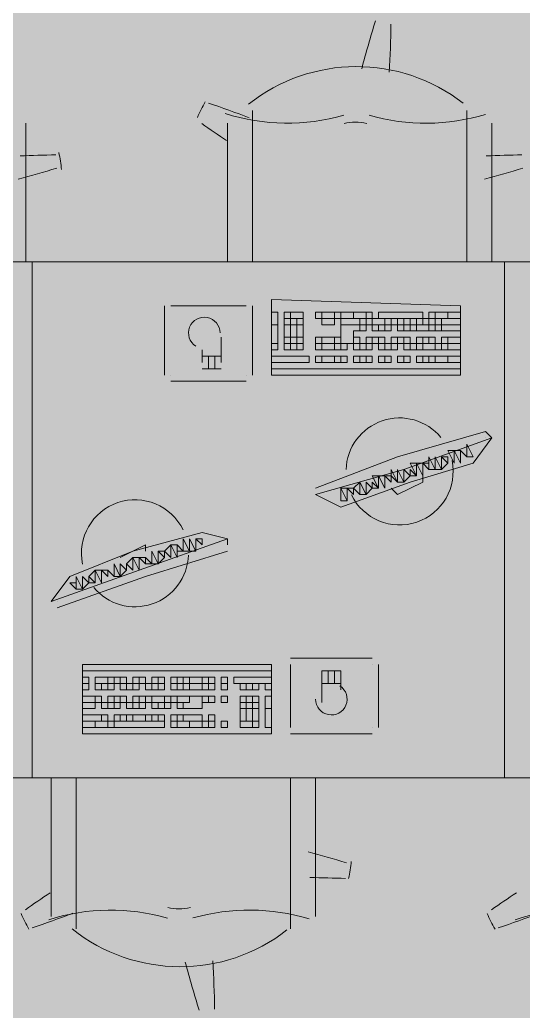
# Model space of a CAD drawing. Header units: millimetres. Extents: x 0 to 90.2, y 0 to 62.5.
# Drawn here: x 66.864 to 68.062, y 41.947 to 44.309 of the extents above; entities that cross this region are included whole.
import ezdxf

# ---------------------------------------------------------------- set-up
doc = ezdxf.new("R2010")
doc.units = ezdxf.units.MM
doc.layers.add('PDF_014405$FT-FIXFIT', color=7, linetype='Continuous')
doc.layers.add('PDF_014405$HL-TMP', color=7, linetype='Continuous', true_color=0xe6db59)

msp = doc.modelspace()

# ---------------------------------------------------------------- linework, layer by layer
at = {"layer": 'PDF_014405$FT-FIXFIT', "lineweight": 0}
for points in [[(67.4179, 43.7326), (67.4179, 44.0926)], [(67.9278, 44.0926), (67.9278, 43.7326)], [(66.8779, 43.7326), (66.8779, 44.0626)], [(67.3579, 44.0626), (67.3579, 43.7326)], [(67.9878, 43.7326), (67.9878, 44.0626)], [(67.2079, 43.6276), (67.2079, 43.4626)], [(67.2229, 43.6276), (67.2229, 43.6276)], [(67.4029, 43.6276), (67.2229, 43.6276)], [(67.4029, 43.6276), (67.4029, 43.6276)], [(67.4179, 43.4626), (67.4179, 43.6276)], [(67.3429, 43.4926), (67.3429, 43.5526)], [(67.2979, 43.5226), (67.2979, 43.4926)], [(67.3429, 43.5076), (67.2979, 43.5076)], [(67.3129, 43.5076), (67.3129, 43.4776)], [(67.3279, 43.5076), (67.3279, 43.4776)], [(67.2979, 43.4776), (67.3429, 43.4776)], [(67.9128, 43.4776), (67.4629, 43.4776), (67.9128, 43.4776)], [(67.2229, 43.4626), (67.2229, 43.4626)], [(67.2229, 43.4476), (67.4029, 43.4476)], [(67.4029, 43.4626), (67.4029, 43.4626)], [(67.9878, 43.3127), (67.7778, 43.2377), (67.5679, 43.1777), (67.6279, 43.1477), (67.7928, 43.2077), (67.9428, 43.2527), (67.9878, 43.3127), (67.9728, 43.3277), (67.7628, 43.2677), (67.5679, 43.1927)], [(67.9728, 43.3127), (67.9728, 43.3127)], [(67.9128, 43.2827), (67.9278, 43.2677), (67.9128, 43.2827)], [(67.8228, 43.2227), (67.8228, 43.2077), (67.7628, 43.1777), (67.7478, 43.1927)], [(67.5679, 43.1777), (67.5679, 43.1777)], [(67.3579, 43.0577), (67.3579, 43.0727), (67.2979, 43.0877), (67.1329, 43.0427), (66.9829, 42.9827), (66.9379, 42.9227), (67.1479, 42.9977), (67.3579, 43.0727)], [(66.9529, 42.9077), (67.1629, 42.9827), (67.3579, 43.0427)], [(67.1029, 43.0277), (67.1629, 43.0577), (67.1629, 43.0427)], [(67.1029, 43.0277), (67.1029, 43.0277)], [(67.0879, 42.9827), (67.0729, 42.9977), (67.0879, 42.9827)], [(67.1179, 42.9977), (67.1179, 43.0127), (67.1179, 42.9977)], [(66.9529, 42.9227), (66.9529, 42.9227)], [(67.7029, 42.7877), (67.5079, 42.7877)], [(67.5079, 42.7727), (67.5079, 42.7727)], [(67.5079, 42.7727), (67.5079, 42.6227)], [(67.6279, 42.7127), (67.6279, 42.7577), (67.5829, 42.7577), (67.5829, 42.6827)], [(67.5979, 42.7277), (67.5979, 42.7577)], [(67.6129, 42.7277), (67.6129, 42.7577)], [(67.7029, 42.7727), (67.7029, 42.7727)], [(67.7179, 42.6227), (67.7179, 42.7727)], [(67.5829, 42.7277), (67.6279, 42.7277)], [(67.7029, 42.6227), (67.7029, 42.6227)], [(67.5079, 42.6077), (67.7029, 42.6077)], [(66.9379, 42.1728), (66.9379, 42.5027)], [(66.9979, 42.5027), (66.9979, 42.1428)], [(67.5079, 42.1428), (67.5079, 42.5027)], [(67.5679, 42.5027), (67.5679, 42.1728)]]:
    msp.add_lwpolyline(points, dxfattribs=at)
for points in [[(65.783, 43.7326), (66.8929, 43.7326), (66.8929, 42.5027), (65.783, 42.5027)], [(66.8929, 43.7326), (68.0178, 43.7326), (68.0178, 42.5027), (66.8929, 42.5027)], [(68.0178, 43.7326), (69.1277, 43.7326), (69.1277, 42.5027), (68.0178, 42.5027)], [(67.9128, 43.6276), (67.4629, 43.6426), (67.4629, 43.4626), (67.9128, 43.4626)], [(67.4779, 43.6126), (67.4629, 43.6126), (67.4629, 43.5826), (67.4779, 43.5826)], [(67.5079, 43.6126), (67.4929, 43.6126), (67.4929, 43.5976), (67.5079, 43.5976)], [(67.5379, 43.6126), (67.5079, 43.6126), (67.5079, 43.5976), (67.5379, 43.5976)], [(67.5829, 43.6126), (67.5679, 43.6126), (67.5679, 43.5976), (67.5829, 43.5976)], [(67.6129, 43.6126), (67.5829, 43.6126), (67.5829, 43.5976), (67.6129, 43.5976)], [(67.6279, 43.6126), (67.6129, 43.6126), (67.6129, 43.5976), (67.6279, 43.5976)], [(67.6279, 43.6126), (67.6579, 43.6126), (67.6579, 43.5976), (67.6279, 43.5976)], [(67.6579, 43.6126), (67.6879, 43.6126), (67.6879, 43.5976), (67.6579, 43.5976)], [(67.6879, 43.6126), (67.7029, 43.6126), (67.7029, 43.5976), (67.6879, 43.5976)], [(67.8228, 43.6126), (67.7179, 43.6126), (67.7179, 43.5976), (67.8228, 43.5976)], [(67.8528, 43.6126), (67.8378, 43.6126), (67.8378, 43.5976), (67.8528, 43.5976)], [(67.8828, 43.6126), (67.8528, 43.6126), (67.8528, 43.5976), (67.8828, 43.5976)], [(67.9128, 43.6126), (67.8828, 43.6126), (67.8828, 43.5976), (67.9128, 43.5976)], [(67.4779, 43.5826), (67.4629, 43.5826), (67.4629, 43.5376), (67.4779, 43.5376)], [(67.5079, 43.5976), (67.4929, 43.5976), (67.4929, 43.5826), (67.5079, 43.5826)], [(67.5079, 43.5826), (67.4929, 43.5826), (67.4929, 43.5526), (67.5079, 43.5526)], [(67.5229, 43.5976), (67.5079, 43.5976), (67.5079, 43.5826), (67.5229, 43.5826)], [(67.5229, 43.5826), (67.5079, 43.5826), (67.5079, 43.5526), (67.5229, 43.5526)], [(67.5379, 43.5976), (67.5229, 43.5976), (67.5229, 43.5826), (67.5379, 43.5826)], [(67.5379, 43.5826), (67.5229, 43.5826), (67.5229, 43.5526), (67.5379, 43.5526)], [(67.6129, 43.5976), (67.5829, 43.5976), (67.5829, 43.5826), (67.6129, 43.5826)], [(67.6729, 43.5976), (67.6279, 43.5976), (67.6279, 43.5826), (67.6729, 43.5826)], [(67.6579, 43.5826), (67.6279, 43.5826), (67.6279, 43.5376), (67.6579, 43.5376), (67.6579, 43.5676), (67.6729, 43.5676), (67.6729, 43.5826)], [(67.6879, 43.5976), (67.6729, 43.5976), (67.6729, 43.5826), (67.6879, 43.5826)], [(67.6879, 43.5826), (67.6729, 43.5826), (67.6729, 43.5676), (67.6879, 43.5676)], [(67.7029, 43.5976), (67.6879, 43.5976), (67.6879, 43.5826), (67.7029, 43.5826)], [(67.7329, 43.5976), (67.7029, 43.5976), (67.7029, 43.5826), (67.7329, 43.5826)], [(67.7179, 43.5826), (67.7029, 43.5826), (67.7029, 43.5676), (67.7179, 43.5676)], [(67.7329, 43.5826), (67.7179, 43.5826), (67.7179, 43.5676), (67.7329, 43.5676)], [(67.7478, 43.5976), (67.7329, 43.5976), (67.7329, 43.5826), (67.7478, 43.5826)], [(67.7478, 43.5826), (67.7329, 43.5826), (67.7329, 43.5676), (67.7478, 43.5676)], [(67.7628, 43.5976), (67.7478, 43.5976), (67.7478, 43.5826), (67.7628, 43.5826)], [(67.7778, 43.5976), (67.7628, 43.5976), (67.7628, 43.5826), (67.7778, 43.5826)], [(67.7778, 43.5826), (67.7628, 43.5826), (67.7628, 43.5676), (67.7778, 43.5676)], [(67.7928, 43.5826), (67.7778, 43.5826), (67.7778, 43.5676), (67.7928, 43.5676)], [(67.8078, 43.5976), (67.7928, 43.5976), (67.7928, 43.5826), (67.8078, 43.5826)], [(67.8078, 43.5826), (67.7928, 43.5826), (67.7928, 43.5676), (67.8078, 43.5676)], [(67.8228, 43.5976), (67.8078, 43.5976), (67.8078, 43.5826), (67.8228, 43.5826)], [(67.8378, 43.5826), (67.8078, 43.5826), (67.8078, 43.5676), (67.8378, 43.5676)], [(67.8378, 43.5976), (67.8228, 43.5976), (67.8228, 43.5826), (67.8378, 43.5826)], [(67.8528, 43.5826), (67.8378, 43.5826), (67.8378, 43.5676), (67.8528, 43.5676)], [(67.8678, 43.5976), (67.8528, 43.5976), (67.8528, 43.5826), (67.8678, 43.5826)], [(67.8678, 43.5826), (67.8528, 43.5826), (67.8528, 43.5676), (67.8678, 43.5676)], [(67.9128, 43.5976), (67.8678, 43.5976), (67.8678, 43.5826), (67.9128, 43.5826)], [(67.9128, 43.5826), (67.8678, 43.5826), (67.8678, 43.5676), (67.9128, 43.5676)], [(67.4779, 43.5376), (67.4629, 43.5376), (67.4629, 43.5226), (67.4779, 43.5226)], [(67.5079, 43.5526), (67.4929, 43.5526), (67.4929, 43.5376), (67.5079, 43.5376)], [(67.5079, 43.5376), (67.4929, 43.5376), (67.4929, 43.5226), (67.5079, 43.5226)], [(67.5229, 43.5526), (67.5079, 43.5526), (67.5079, 43.5376), (67.5229, 43.5376)], [(67.5229, 43.5376), (67.5079, 43.5376), (67.5079, 43.5226), (67.5229, 43.5226)], [(67.5379, 43.5526), (67.5229, 43.5526), (67.5229, 43.5376), (67.5379, 43.5376)], [(67.5379, 43.5376), (67.5229, 43.5376), (67.5229, 43.5226), (67.5379, 43.5226)], [(67.5829, 43.5526), (67.5679, 43.5526), (67.5679, 43.5376), (67.5829, 43.5376)], [(67.5829, 43.5376), (67.5679, 43.5376), (67.5679, 43.5226), (67.5829, 43.5226)], [(67.6129, 43.5526), (67.5829, 43.5526), (67.5829, 43.5376), (67.6129, 43.5376)], [(67.6129, 43.5376), (67.5829, 43.5376), (67.5829, 43.5226), (67.6129, 43.5226)], [(67.6279, 43.5526), (67.6129, 43.5526), (67.6129, 43.5376), (67.6279, 43.5376)], [(67.6279, 43.5376), (67.6129, 43.5376), (67.6129, 43.5226), (67.6279, 43.5226)], [(67.6429, 43.5376), (67.6279, 43.5376), (67.6279, 43.5226), (67.6429, 43.5226)], [(67.6729, 43.5526), (67.6579, 43.5526), (67.6579, 43.5376), (67.6729, 43.5376)], [(67.6729, 43.5376), (67.6579, 43.5376), (67.6579, 43.5226), (67.6729, 43.5226)], [(67.6879, 43.5376), (67.6729, 43.5376), (67.6729, 43.5226), (67.6879, 43.5226)], [(67.7029, 43.5526), (67.6879, 43.5526), (67.6879, 43.5376), (67.7029, 43.5376)], [(67.7029, 43.5376), (67.6879, 43.5376), (67.6879, 43.5226), (67.7029, 43.5226)], [(67.7179, 43.5526), (67.7029, 43.5526), (67.7029, 43.5376), (67.7179, 43.5376)], [(67.7329, 43.5526), (67.7179, 43.5526), (67.7179, 43.5376), (67.7329, 43.5376)], [(67.7329, 43.5376), (67.7179, 43.5376), (67.7179, 43.5226), (67.7329, 43.5226)], [(67.7478, 43.5376), (67.7329, 43.5376), (67.7329, 43.5226), (67.7478, 43.5226)], [(67.7628, 43.5526), (67.7478, 43.5526), (67.7478, 43.5376), (67.7628, 43.5376)], [(67.7628, 43.5376), (67.7478, 43.5376), (67.7478, 43.5226), (67.7628, 43.5226)], [(67.7778, 43.5526), (67.7628, 43.5526), (67.7628, 43.5376), (67.7778, 43.5376)], [(67.7928, 43.5526), (67.7778, 43.5526), (67.7778, 43.5376), (67.7928, 43.5376)], [(67.7928, 43.5376), (67.7778, 43.5376), (67.7778, 43.5226), (67.7928, 43.5226)], [(67.8078, 43.5376), (67.7928, 43.5376), (67.7928, 43.5226), (67.8078, 43.5226)], [(67.8228, 43.5526), (67.8078, 43.5526), (67.8078, 43.5376), (67.8228, 43.5376)], [(67.8228, 43.5376), (67.8078, 43.5376), (67.8078, 43.5226), (67.8228, 43.5226)], [(67.8378, 43.5526), (67.8228, 43.5526), (67.8228, 43.5376), (67.8378, 43.5376)], [(67.8528, 43.5376), (67.8228, 43.5376), (67.8228, 43.5226), (67.8528, 43.5226)], [(67.8528, 43.5526), (67.8378, 43.5526), (67.8378, 43.5376), (67.8528, 43.5376)], [(67.8678, 43.5376), (67.8528, 43.5376), (67.8528, 43.5226), (67.8678, 43.5226)], [(67.8828, 43.5526), (67.8678, 43.5526), (67.8678, 43.5376), (67.8828, 43.5376)], [(67.8828, 43.5376), (67.8678, 43.5376), (67.8678, 43.5226), (67.8828, 43.5226)], [(67.9128, 43.5526), (67.8828, 43.5526), (67.8828, 43.5376), (67.9128, 43.5376)], [(67.9128, 43.5376), (67.8828, 43.5376), (67.8828, 43.5226), (67.9128, 43.5226)], [(67.5529, 43.4926), (67.4629, 43.4926), (67.4629, 43.5076), (67.5529, 43.5076)], [(67.5829, 43.5076), (67.5679, 43.5076), (67.5679, 43.4926), (67.5829, 43.4926)], [(67.6129, 43.5076), (67.5829, 43.5076), (67.5829, 43.4926), (67.6129, 43.4926)], [(67.6279, 43.5076), (67.6129, 43.5076), (67.6129, 43.4926), (67.6279, 43.4926)], [(67.6429, 43.5076), (67.6279, 43.5076), (67.6279, 43.4926), (67.6429, 43.4926)], [(67.6729, 43.5076), (67.6579, 43.5076), (67.6579, 43.4926), (67.6729, 43.4926)], [(67.6879, 43.5076), (67.6729, 43.5076), (67.6729, 43.4926), (67.6879, 43.4926)], [(67.7029, 43.5076), (67.6879, 43.5076), (67.6879, 43.4926), (67.7029, 43.4926)], [(67.7329, 43.5076), (67.7179, 43.5076), (67.7179, 43.4926), (67.7329, 43.4926)], [(67.7478, 43.5076), (67.7329, 43.5076), (67.7329, 43.4926), (67.7478, 43.4926)], [(67.7778, 43.5076), (67.7628, 43.5076), (67.7628, 43.4926), (67.7778, 43.4926)], [(67.7928, 43.5076), (67.7778, 43.5076), (67.7778, 43.4926), (67.7928, 43.4926)], [(67.8228, 43.5076), (67.8078, 43.5076), (67.8078, 43.4926), (67.8228, 43.4926)], [(67.8378, 43.5076), (67.8228, 43.5076), (67.8228, 43.4926), (67.8378, 43.4926)], [(67.8528, 43.5076), (67.8378, 43.5076), (67.8378, 43.4926), (67.8528, 43.4926)], [(67.8828, 43.5076), (67.8528, 43.5076), (67.8528, 43.4926), (67.8828, 43.4926)], [(67.9128, 43.5076), (67.8828, 43.5076), (67.8828, 43.4926), (67.9128, 43.4926)], [(67.8978, 43.2827), (67.8828, 43.2827), (67.8978, 43.2527)], [(67.9128, 43.2827), (67.8978, 43.2827), (67.9128, 43.2527)], [(67.9278, 43.2977), (67.9278, 43.2827), (67.9278, 43.2677), (67.9428, 43.2677)], [(67.8078, 43.2527), (67.7928, 43.2527), (67.8078, 43.2227)], [(67.8228, 43.2527), (67.8078, 43.2527), (67.8228, 43.2227)], [(67.8378, 43.2527), (67.8228, 43.2527), (67.8378, 43.2377)], [(67.8378, 43.2677), (67.8378, 43.2527), (67.8378, 43.2377), (67.8528, 43.2377)], [(67.8528, 43.2677), (67.8528, 43.2377), (67.8678, 43.2377)], [(67.8678, 43.2677), (67.8678, 43.2377), (67.8828, 43.2527)], [(67.8828, 43.2677), (67.8678, 43.2677), (67.8828, 43.2527)], [(67.7478, 43.2377), (67.7478, 43.2227), (67.7628, 43.2077)], [(67.7628, 43.2377), (67.7628, 43.2077), (67.7778, 43.2077)], [(67.7778, 43.2377), (67.7778, 43.2077), (67.7928, 43.2227)], [(67.7928, 43.2377), (67.7928, 43.2227), (67.8078, 43.2227)], [(67.6729, 43.2077), (67.6579, 43.1927), (67.6729, 43.1777)], [(67.6729, 43.2077), (67.6729, 43.1777), (67.6879, 43.1777)], [(67.6879, 43.2077), (67.6879, 43.1777), (67.7029, 43.1927)], [(67.7179, 43.2227), (67.7029, 43.2227), (67.7179, 43.1927)], [(67.7029, 43.2077), (67.7029, 43.1927), (67.7179, 43.1927)], [(67.7329, 43.2227), (67.7179, 43.2227), (67.7329, 43.1927)], [(67.7478, 43.2227), (67.7329, 43.2227), (67.7478, 43.2077)], [(67.6279, 43.1927), (67.6279, 43.1777), (67.6279, 43.1627), (67.6429, 43.1627)], [(67.6429, 43.1927), (67.6279, 43.1927), (67.6429, 43.1627)], [(67.6579, 43.1927), (67.6429, 43.1927), (67.6579, 43.1777)], [(67.2529, 43.0427), (67.2679, 43.0427), (67.2529, 43.0727), (67.2529, 43.0577)], [(67.2679, 43.0427), (67.2829, 43.0427), (67.2679, 43.0727)], [(67.2979, 43.0577), (67.2979, 43.0727), (67.2829, 43.0727)], [(67.2829, 43.0427), (67.2829, 43.0577), (67.2829, 43.0727)], [(67.1779, 43.0127), (67.1929, 43.0127), (67.1779, 43.0427)], [(67.2079, 43.0277), (67.2079, 43.0427), (67.1929, 43.0427)], [(67.1929, 43.0127), (67.2079, 43.0277), (67.1929, 43.0427)], [(67.2229, 43.0277), (67.2229, 43.0577), (67.2079, 43.0427)], [(67.2379, 43.0277), (67.2379, 43.0577), (67.2229, 43.0577)], [(67.2379, 43.0427), (67.2529, 43.0427), (67.2379, 43.0577)], [(67.1329, 42.9977), (67.1329, 43.0277), (67.1179, 43.0127)], [(67.1479, 42.9977), (67.1479, 43.0277), (67.1329, 43.0277)], [(67.1629, 43.0127), (67.1629, 43.0277), (67.1479, 43.0277)], [(67.1629, 43.0127), (67.1779, 43.0127), (67.1629, 43.0277)], [(67.0429, 42.9677), (67.0429, 42.9977), (67.0279, 42.9827)], [(67.0579, 42.9677), (67.0579, 42.9977), (67.0429, 42.9977)], [(67.0729, 42.9827), (67.0729, 42.9977), (67.0579, 42.9977)], [(67.0879, 42.9827), (67.1029, 42.9827), (67.0879, 43.0127)], [(67.1029, 42.9827), (67.1179, 42.9977), (67.1029, 43.0127)], [(66.9979, 42.9527), (66.9979, 42.9677), (66.9829, 42.9677)], [(66.9979, 42.9527), (67.0129, 42.9527), (66.9979, 42.9827)], [(67.0129, 42.9527), (67.0279, 42.9677), (67.0129, 42.9827)], [(67.0279, 42.9677), (67.0429, 42.9677), (67.0279, 42.9827)], [(67.0129, 42.7727), (67.4629, 42.7727), (67.4629, 42.7577), (67.0129, 42.7577)], [(67.0129, 42.6077), (67.4629, 42.6077), (67.4629, 42.7727), (67.0129, 42.7727)], [(67.0129, 42.7277), (67.0279, 42.7277), (67.0279, 42.7427), (67.0129, 42.7427)], [(67.0429, 42.7277), (67.0729, 42.7277), (67.0729, 42.7427), (67.0429, 42.7427)], [(67.0729, 42.7277), (67.0879, 42.7277), (67.0879, 42.7427), (67.0729, 42.7427)], [(67.0879, 42.7277), (67.1029, 42.7277), (67.1029, 42.7427), (67.0879, 42.7427)], [(67.1029, 42.7277), (67.1179, 42.7277), (67.1179, 42.7427), (67.1029, 42.7427)], [(67.1329, 42.7277), (67.1479, 42.7277), (67.1479, 42.7427), (67.1329, 42.7427)], [(67.1479, 42.7277), (67.1629, 42.7277), (67.1629, 42.7427), (67.1479, 42.7427)], [(67.1779, 42.7277), (67.1929, 42.7277), (67.1929, 42.7427), (67.1779, 42.7427)], [(67.1929, 42.7277), (67.2079, 42.7277), (67.2079, 42.7427), (67.1929, 42.7427)], [(67.2229, 42.7277), (67.2379, 42.7277), (67.2379, 42.7427), (67.2229, 42.7427)], [(67.2379, 42.7277), (67.2529, 42.7277), (67.2529, 42.7427), (67.2379, 42.7427)], [(67.2529, 42.7277), (67.2679, 42.7277), (67.2679, 42.7427), (67.2529, 42.7427)], [(67.2679, 42.7277), (67.2979, 42.7277), (67.2979, 42.7427), (67.2679, 42.7427)], [(67.2979, 42.7277), (67.3129, 42.7277), (67.3129, 42.7427), (67.2979, 42.7427)], [(67.3129, 42.7277), (67.3279, 42.7277), (67.3279, 42.7427), (67.3129, 42.7427)], [(67.3429, 42.7277), (67.3579, 42.7277), (67.3579, 42.7427), (67.3429, 42.7427)], [(67.3729, 42.7427), (67.4629, 42.7427), (67.4629, 42.7277), (67.3729, 42.7277)], [(67.0129, 42.7127), (67.0279, 42.7127), (67.0279, 42.7277), (67.0129, 42.7277)], [(67.0429, 42.7127), (67.0579, 42.7127), (67.0579, 42.7277), (67.0429, 42.7277)], [(67.0579, 42.7127), (67.0729, 42.7127), (67.0729, 42.7277), (67.0579, 42.7277)], [(67.0729, 42.7127), (67.0879, 42.7127), (67.0879, 42.7277), (67.0729, 42.7277)], [(67.1029, 42.7127), (67.1179, 42.7127), (67.1179, 42.7277), (67.1029, 42.7277)], [(67.1179, 42.7127), (67.1329, 42.7127), (67.1329, 42.7277), (67.1179, 42.7277)], [(67.1329, 42.7127), (67.1479, 42.7127), (67.1479, 42.7277), (67.1329, 42.7277)], [(67.1629, 42.7127), (67.1779, 42.7127), (67.1779, 42.7277), (67.1629, 42.7277)], [(67.1779, 42.7127), (67.1929, 42.7127), (67.1929, 42.7277), (67.1779, 42.7277)], [(67.1929, 42.7127), (67.2079, 42.7127), (67.2079, 42.7277), (67.1929, 42.7277)], [(67.2229, 42.7127), (67.2379, 42.7127), (67.2379, 42.7277), (67.2229, 42.7277)], [(67.2379, 42.7127), (67.2529, 42.7127), (67.2529, 42.7277), (67.2379, 42.7277)], [(67.2529, 42.7127), (67.2679, 42.7127), (67.2679, 42.7277), (67.2529, 42.7277)], [(67.2679, 42.7127), (67.2979, 42.7127), (67.2979, 42.7277), (67.2679, 42.7277)], [(67.2979, 42.7127), (67.3129, 42.7127), (67.3129, 42.7277), (67.2979, 42.7277)], [(67.3129, 42.7127), (67.3279, 42.7127), (67.3279, 42.7277), (67.3129, 42.7277)], [(67.3429, 42.7127), (67.3579, 42.7127), (67.3579, 42.7277), (67.3429, 42.7277)], [(67.3879, 42.7127), (67.4029, 42.7127), (67.4029, 42.7277), (67.3879, 42.7277)], [(67.4029, 42.7127), (67.4179, 42.7127), (67.4179, 42.7277), (67.4029, 42.7277)], [(67.4179, 42.7127), (67.4329, 42.7127), (67.4329, 42.7277), (67.4179, 42.7277)], [(67.4479, 42.7127), (67.4629, 42.7127), (67.4629, 42.7277), (67.4479, 42.7277)], [(67.0129, 42.6827), (67.0429, 42.6827), (67.0429, 42.6977), (67.0129, 42.6977)], [(67.0429, 42.6827), (67.0579, 42.6827), (67.0579, 42.6977), (67.0429, 42.6977)], [(67.0729, 42.6827), (67.0879, 42.6827), (67.0879, 42.6977), (67.0729, 42.6977)], [(67.0879, 42.6827), (67.1029, 42.6827), (67.1029, 42.6977), (67.0879, 42.6977)], [(67.1029, 42.6827), (67.1179, 42.6827), (67.1179, 42.6977), (67.1029, 42.6977)], [(67.1329, 42.6827), (67.1479, 42.6827), (67.1479, 42.6977), (67.1329, 42.6977)], [(67.1479, 42.6827), (67.1629, 42.6827), (67.1629, 42.6977), (67.1479, 42.6977)], [(67.1629, 42.6827), (67.1779, 42.6827), (67.1779, 42.6977), (67.1629, 42.6977)], [(67.1779, 42.6827), (67.2079, 42.6827), (67.2079, 42.6977), (67.1779, 42.6977)], [(67.2079, 42.6827), (67.2229, 42.6827), (67.2229, 42.6977), (67.2079, 42.6977)], [(67.2229, 42.6827), (67.2379, 42.6827), (67.2379, 42.6977), (67.2229, 42.6977)], [(67.2379, 42.6827), (67.2679, 42.6827), (67.2679, 42.6977), (67.2379, 42.6977)], [(67.2679, 42.6677), (67.2979, 42.6677), (67.2979, 42.6977), (67.2679, 42.6977), (67.2679, 42.6827), (67.2529, 42.6827), (67.2529, 42.6677)], [(67.2979, 42.6827), (67.3129, 42.6827), (67.3129, 42.6977), (67.2979, 42.6977)], [(67.3129, 42.6827), (67.3279, 42.6827), (67.3279, 42.6977), (67.3129, 42.6977)], [(67.3429, 42.6827), (67.3579, 42.6827), (67.3579, 42.6977), (67.3429, 42.6977)], [(67.3879, 42.6827), (67.4029, 42.6827), (67.4029, 42.6977), (67.3879, 42.6977)], [(67.4029, 42.6827), (67.4179, 42.6827), (67.4179, 42.6977), (67.4029, 42.6977)], [(67.4179, 42.6827), (67.4329, 42.6827), (67.4329, 42.6977), (67.4179, 42.6977)], [(67.4479, 42.6677), (67.4629, 42.6677), (67.4629, 42.6977), (67.4479, 42.6977)], [(67.0129, 42.6677), (67.0429, 42.6677), (67.0429, 42.6827), (67.0129, 42.6827)], [(67.0579, 42.6677), (67.0729, 42.6677), (67.0729, 42.6827), (67.0579, 42.6827)], [(67.0729, 42.6677), (67.0879, 42.6677), (67.0879, 42.6827), (67.0729, 42.6827)], [(67.0879, 42.6677), (67.1029, 42.6677), (67.1029, 42.6827), (67.0879, 42.6827)], [(67.1179, 42.6677), (67.1329, 42.6677), (67.1329, 42.6827), (67.1179, 42.6827)], [(67.1329, 42.6677), (67.1479, 42.6677), (67.1479, 42.6827), (67.1329, 42.6827)], [(67.1479, 42.6677), (67.1629, 42.6677), (67.1629, 42.6827), (67.1479, 42.6827)], [(67.1779, 42.6677), (67.1929, 42.6677), (67.1929, 42.6827), (67.1779, 42.6827)], [(67.1929, 42.6677), (67.2079, 42.6677), (67.2079, 42.6827), (67.1929, 42.6827)], [(67.2079, 42.6677), (67.2229, 42.6677), (67.2229, 42.6827), (67.2079, 42.6827)], [(67.2379, 42.6677), (67.2529, 42.6677), (67.2529, 42.6827), (67.2379, 42.6827)], [(67.3879, 42.6677), (67.4029, 42.6677), (67.4029, 42.6827), (67.3879, 42.6827)], [(67.3879, 42.6377), (67.4029, 42.6377), (67.4029, 42.6677), (67.3879, 42.6677)], [(67.4029, 42.6677), (67.4179, 42.6677), (67.4179, 42.6827), (67.4029, 42.6827)], [(67.4029, 42.6377), (67.4179, 42.6377), (67.4179, 42.6677), (67.4029, 42.6677)], [(67.4179, 42.6677), (67.4329, 42.6677), (67.4329, 42.6827), (67.4179, 42.6827)], [(67.4179, 42.6377), (67.4329, 42.6377), (67.4329, 42.6677), (67.4179, 42.6677)], [(67.4479, 42.6227), (67.4629, 42.6227), (67.4629, 42.6677), (67.4479, 42.6677)], [(67.0129, 42.6377), (67.0579, 42.6377), (67.0579, 42.6527), (67.0129, 42.6527)], [(67.0129, 42.6227), (67.0429, 42.6227), (67.0429, 42.6377), (67.0129, 42.6377)], [(67.0429, 42.6227), (67.0729, 42.6227), (67.0729, 42.6377), (67.0429, 42.6377)], [(67.0579, 42.6377), (67.0729, 42.6377), (67.0729, 42.6527), (67.0579, 42.6527)], [(67.0729, 42.6227), (67.0879, 42.6227), (67.0879, 42.6377), (67.0729, 42.6377)], [(67.0879, 42.6377), (67.1029, 42.6377), (67.1029, 42.6527), (67.0879, 42.6527)], [(67.0879, 42.6227), (67.2079, 42.6227), (67.2079, 42.6377), (67.0879, 42.6377)], [(67.1029, 42.6377), (67.1179, 42.6377), (67.1179, 42.6527), (67.1029, 42.6527)], [(67.1179, 42.6377), (67.1329, 42.6377), (67.1329, 42.6527), (67.1179, 42.6527)], [(67.1329, 42.6377), (67.1629, 42.6377), (67.1629, 42.6527), (67.1329, 42.6527)], [(67.1629, 42.6377), (67.1779, 42.6377), (67.1779, 42.6527), (67.1629, 42.6527)], [(67.1779, 42.6377), (67.1929, 42.6377), (67.1929, 42.6527), (67.1779, 42.6527)], [(67.1929, 42.6377), (67.2079, 42.6377), (67.2079, 42.6527), (67.1929, 42.6527)], [(67.2229, 42.6377), (67.2379, 42.6377), (67.2379, 42.6527), (67.2229, 42.6527)], [(67.2379, 42.6227), (67.2229, 42.6227), (67.2229, 42.6377), (67.2379, 42.6377)], [(67.2379, 42.6377), (67.2529, 42.6377), (67.2529, 42.6527), (67.2379, 42.6527)], [(67.2679, 42.6227), (67.2379, 42.6227), (67.2379, 42.6377), (67.2679, 42.6377)], [(67.2529, 42.6377), (67.2979, 42.6377), (67.2979, 42.6527), (67.2529, 42.6527)], [(67.2979, 42.6227), (67.2679, 42.6227), (67.2679, 42.6377), (67.2979, 42.6377)], [(67.2979, 42.6227), (67.3129, 42.6227), (67.3129, 42.6377), (67.2979, 42.6377)], [(67.3129, 42.6377), (67.3279, 42.6377), (67.3279, 42.6527), (67.3129, 42.6527)], [(67.3129, 42.6227), (67.3279, 42.6227), (67.3279, 42.6377), (67.3129, 42.6377)], [(67.3429, 42.6227), (67.3579, 42.6227), (67.3579, 42.6377), (67.3429, 42.6377)], [(67.3879, 42.6227), (67.4179, 42.6227), (67.4179, 42.6377), (67.3879, 42.6377)], [(67.4179, 42.6227), (67.4329, 42.6227), (67.4329, 42.6377), (67.4179, 42.6377)]]:
    msp.add_lwpolyline(points, close=True, dxfattribs=at)
for centre, radius, start, end in [((70.873, 43.3378), 3.3076, 162.9713, 165.031), ((64.4367, 44.3552), 3.3111, 357.035, 359.0267), ((67.6653, 43.7851), 0.4125, 51.9752, 128.5616), ((67.6627, 43.9079), 0.4124, 150.1335, 155.8687), ((66.2378, 40.9829), 3.3073, 69.2469, 71.0322), ((67.5004, 44.55), 0.4874, 252.3868, 286.0243), ((67.8303, 44.5501), 0.4875, 253.9771, 286.9245), ((69.2159, 46.8), 3.3438, 234.9765, 236.2043), ((67.6628, 43.9679), 0.0975, 73.9762, 106.0238), ((67.0058, 40.6697), 3.3179, 90.9753, 92.4426), ((66.5528, 43.9079), 0.4125, 6.1361, 11.8652), ((68.1157, 40.6697), 3.3179, 90.9753, 92.4426), ((65.9828, 47.1178), 3.3073, 285.3808, 287.0287), ((67.0928, 47.1178), 3.3073, 285.3808, 287.0287), ((67.3028, 43.5629), 0.0375, 0, 237.2991), ((67.7678, 43.2329), 0.1275, 39.5892, 177.984), ((67.7678, 43.2329), 0.1275, 205.9552, 11.6125), ((67.1378, 43.0379), 0.1275, 25.9552, 191.6125), ((67.1378, 43.0379), 0.1275, 219.5892, 357.984), ((67.6054, 42.6902), 0.0375, 180.0043, 57.2994), ((66.6728, 39.138), 3.3073, 72.9713, 74.6192), ((67.2428, 42.3479), 0.4125, 348.1348, 353.8639), ((67.6957, 45.5806), 3.3179, 267.5574, 269.0247), ((68.7959, 39.4503), 3.3438, 123.7957, 125.0235), ((69.9058, 39.4503), 3.3438, 123.7957, 125.0235), ((67.0804, 41.7003), 0.4874, 73.9757, 107.6132), ((67.2428, 42.2879), 0.0975, 253.9762, 286.0238), ((67.4104, 41.7003), 0.4875, 73.0755, 106.0229), ((68.1903, 41.7003), 0.4874, 73.9757, 107.6132), ((67.2428, 42.3479), 0.4124, 204.1313, 209.8665), ((65.8178, 45.2729), 3.3073, 288.9678, 290.7531), ((68.3527, 42.3479), 0.4124, 204.1313, 209.8665), ((66.9278, 45.2729), 3.3073, 288.9678, 290.7531), ((67.2454, 42.4652), 0.4125, 231.4384, 308.0248), ((70.453, 42.918), 3.3076, 194.969, 197.0287), ((64.0168, 41.8952), 3.3111, 0.9733, 2.965)]:
    msp.add_arc(centre, radius, start, end, dxfattribs=at)
at = {"layer": 'PDF_014405$HL-TMP', "color": 54, "true_color": 0x999900, "transparency": 33554559}
for points in [[(73.5823, 45.2625), (61.7034, 45.2625), (73.5823, 36.6832)], [(61.7034, 45.2625), (73.5823, 36.6832), (61.7034, 36.6832)]]:
    msp.add_solid(points, dxfattribs=at)

doc.saveas('drawing.dxf')
